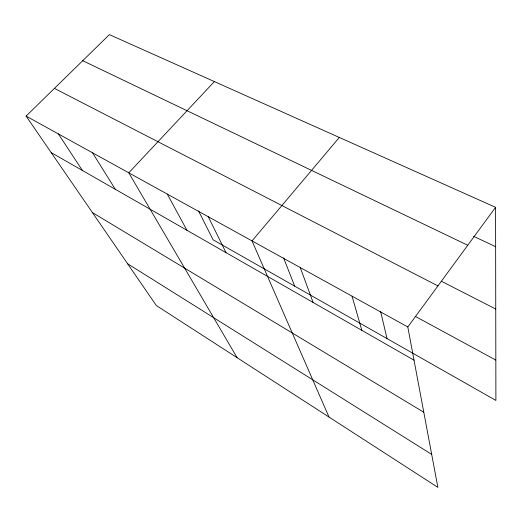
<?xml version="1.0" encoding="UTF-8"?>
<svg xmlns="http://www.w3.org/2000/svg" width="522" height="522" viewBox="0 0 522 522"><rect width="100%" height="100%" fill="white"/><g stroke="black" fill="none" stroke-linecap="round" stroke-linejoin="round"><path stroke-width="0.78" d="M407.806 326.974L495.58 207.332L109.385 34.628L26.1 116.093L156.326 305.533L437.873 487.372L407.806 326.974L26.1 116.093M339.339 137.462L252.028 240.91L329.004 417.058M214.392 81.582L128.777 172.821L237.118 357.714M473.617 236.316L495.646 246.717M82.717 60.709L467.758 245.255M441.403 281.267L495.75 309.031M54.412 88.394L437.938 285.899M415.173 316.312L495.835 360.089M51.215 152.626L414.037 360.206M92.414 212.565L423.792 412.243M127.59 263.727L431.687 454.388M58.366 133.919L82.391 170.466M92.538 152.796L115.303 189.29M167.288 194.093L186.935 230.274M198.484 210.868L213.113 239.813L495.9 400.433L495.58 207.332M208.291 216.747L226.013 252.628M283.59 257.881L294.682 286.141M300.254 267.551L313.115 302.466M352.043 296.163L361.837 330.341M380.603 311.484L387.037 338.595"/></g></svg>
